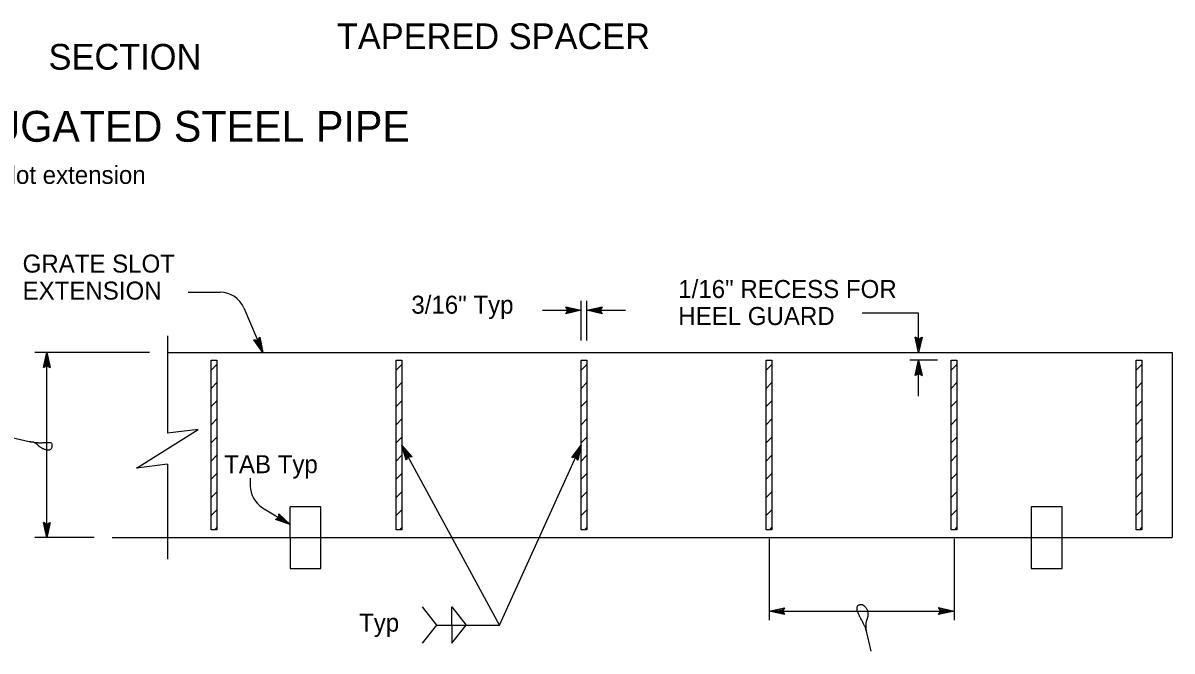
# Model space of a CAD drawing. Extents: x -893 to 867, y -474 to 712.
# Drawn here: x -440.1 to 7, y 145.1 to 389.3 of the extents above; entities that cross this region are included whole.
import ezdxf

# ---------------------------------------------------------------- set-up
doc = ezdxf.new("R2010")
doc.units = 0
for name, color, linetype in [('36 Drainage', 7, 'Continuous'), ('37 Drain Anno', 7, 'Continuous'), ('56 Stage 3 Anno', 7, 'Continuous'), ('57 Undefined', 7, 'Continuous'), ('60 Nongeo Data', 7, 'Continuous')]:
    doc.layers.add(name, color=color, linetype=linetype)

# ---------------------------------------------------------------- blocks, each defined once
blk = doc.blocks.new('AHT')
at = {"layer": '60 Nongeo Data'}
blk.add_lwpolyline([(-5.9055, 1.3189), (0, 0), (-5.9059, -1.3094), (-5.6957, -0.9602), (-1.3693, -0.0035), (-5.6968, 0.9693), (-5.4886, 0.6205), (-2.7193, 0.002), (-5.4858, -0.6114), (-5.2756, -0.2622), (-4.0791, 0.0031), (-5.2799, 0.2713), (-5.1181, 0), (-5.9059, -1.3094), (-5.1181, 0)], close=True, dxfattribs=at)

msp = doc.modelspace()

# ---------------------------------------------------------------- linework, layer by layer
at = {"layer": '36 Drainage'}
for p, q in [((-366.92, 254.29), (-364.67, 256.54)), ((-294.92, 254.29), (-292.67, 256.54)), ((-222.92, 254.29), (-220.67, 256.54)), ((-150.92, 254.29), (-148.67, 256.54)), ((-78.92, 254.29), (-76.67, 256.54)), ((-6.92, 254.29), (-4.67, 256.54)), ((-366.92, 247.22), (-364.67, 249.47)), ((-294.92, 247.22), (-292.67, 249.47)), ((-222.92, 247.22), (-220.67, 249.47)), ((-150.92, 247.22), (-148.67, 249.47)), ((-78.92, 247.22), (-76.67, 249.47)), ((-6.92, 247.22), (-4.67, 249.47)), ((-366.92, 240.15), (-364.67, 242.4)), ((-294.92, 240.15), (-292.67, 242.4)), ((-222.92, 240.15), (-220.67, 242.4)), ((-150.92, 240.15), (-148.67, 242.4)), ((-78.92, 240.15), (-76.67, 242.4)), ((-6.92, 240.15), (-4.67, 242.4)), ((-366.92, 233.08), (-364.67, 235.33)), ((-294.92, 233.08), (-292.67, 235.33)), ((-222.92, 233.08), (-220.67, 235.33)), ((-150.92, 233.08), (-148.67, 235.33)), ((-78.92, 233.08), (-76.67, 235.33)), ((-6.92, 233.08), (-4.67, 235.33)), ((-366.92, 226), (-364.67, 228.25)), ((-294.92, 226), (-292.67, 228.25)), ((-222.92, 226), (-220.67, 228.25)), ((-150.92, 226), (-148.67, 228.25)), ((-78.92, 226), (-76.67, 228.25)), ((-6.92, 226), (-4.67, 228.25)), ((-366.92, 218.93), (-364.67, 221.18)), ((-294.92, 218.93), (-292.67, 221.18)), ((-222.92, 218.93), (-220.67, 221.18)), ((-150.92, 218.93), (-148.67, 221.18)), ((-78.92, 218.93), (-76.67, 221.18)), ((-6.92, 218.93), (-4.67, 221.18)), ((-366.92, 211.86), (-364.67, 214.11)), ((-294.92, 211.86), (-292.67, 214.11)), ((-222.92, 211.86), (-220.67, 214.11)), ((-150.92, 211.86), (-148.67, 214.11)), ((-78.92, 211.86), (-76.67, 214.11)), ((-6.92, 211.86), (-4.67, 214.11)), ((-366.92, 204.79), (-364.67, 207.04)), ((-294.92, 204.79), (-292.67, 207.04)), ((-222.92, 204.79), (-220.67, 207.04)), ((-150.92, 204.79), (-148.67, 207.04)), ((-78.92, 204.79), (-76.67, 207.04)), ((-6.92, 204.79), (-4.67, 207.04)), ((-366.92, 197.72), (-364.67, 199.97)), ((-294.92, 197.72), (-292.67, 199.97)), ((-222.92, 197.72), (-220.67, 199.97)), ((-150.92, 197.72), (-148.67, 199.97)), ((-78.92, 197.72), (-76.67, 199.97)), ((-6.92, 197.72), (-4.67, 199.97)), ((-365.54, 192.18), (-364.67, 193.06)), ((-293.54, 192.18), (-292.67, 193.06)), ((-221.54, 192.18), (-220.67, 193.06)), ((-149.54, 192.18), (-148.67, 193.06)), ((-77.54, 192.18), (-76.67, 193.06)), ((-5.54, 192.18), (-4.67, 193.06))]:
    msp.add_line(p, q, dxfattribs=at)
at = {"layer": '56 Stage 3 Anno'}
for p, q in [((-375.81, 284.58), (-363.36, 284.58)), ((-354.17, 278.51), (-346.77, 261.18)), ((-237.89, 277.59), (-222.92, 277.59)), ((-222.92, 265.85), (-222.92, 281.21)), ((-220.67, 265.85), (-220.67, 281.21)), ((-220.67, 277.59), (-205.69, 277.59)), ((-91.57, 276.4), (-113.54, 276.4)), ((-91.57, 263.42), (-91.57, 276.4)), ((-390.91, 261.18), (-435.45, 261.18)), ((-430.83, 189.18), (-430.83, 261.18)), ((-84.29, 258.18), (-95.07, 258.18)), ((-91.57, 244.18), (-91.57, 258.18)), ((-451.12, 229.59), (-437.67, 226.59)), ((-254.63, 155.19), (-292.67, 225.18)), ((-351.64, 212.25), (-351.64, 209.34)), ((-346.88, 200.82), (-336.15, 194.23)), ((-412.36, 189.18), (-435.45, 189.18)), ((-149.79, 188.66), (-149.79, 157.11)), ((-77.79, 188.66), (-77.79, 157.11)), ((-279.06, 155.19), (-284.69, 162.21)), ((-149.79, 160.61), (-77.79, 160.61)), ((-284.69, 148.17), (-279.06, 155.19)), ((-110.01, 145.09), (-111.9, 152.85))]:
    msp.add_line(p, q, dxfattribs=at)
for points in [[(-90.25, 267.08), (-91.57, 261.18), (-92.88, 267.08), (-92.53, 266.87), (-91.57, 262.55), (-90.6, 266.88), (-90.95, 266.67), (-91.57, 263.9), (-92.18, 266.66), (-91.83, 266.45), (-91.56, 265.26), (-91.3, 266.46), (-91.57, 266.3), (-92.88, 267.08), (-91.57, 266.3)], [(-432.15, 255.27), (-430.83, 261.18), (-429.52, 255.27), (-429.87, 255.48), (-430.83, 259.81), (-431.8, 255.48), (-431.45, 255.69), (-430.83, 258.46), (-430.22, 255.69), (-430.57, 255.9), (-430.83, 257.1), (-431.1, 255.9), (-430.83, 256.06), (-429.52, 255.27), (-430.83, 256.06)], [(-92.89, 252.27), (-91.57, 258.18), (-90.26, 252.27), (-90.61, 252.48), (-91.56, 256.81), (-92.54, 252.48), (-92.19, 252.69), (-91.57, 255.46), (-90.96, 252.69), (-91.31, 252.9), (-91.57, 254.1), (-91.84, 252.9), (-91.57, 253.06), (-90.26, 252.27), (-91.57, 253.06)], [(-429.51, 195.08), (-430.83, 189.18), (-432.14, 195.08), (-431.79, 194.87), (-430.83, 190.55), (-429.86, 194.88), (-430.21, 194.67), (-430.83, 191.9), (-431.44, 194.66), (-431.09, 194.45), (-430.83, 193.26), (-430.56, 194.46), (-430.83, 194.3), (-432.14, 195.08), (-430.83, 194.3)]]:
    msp.add_lwpolyline(points, close=True, dxfattribs=at)
for points in [[(-437.67, 226.59), (-437.41, 226.54), (-437.18, 226.45), (-436.87, 226.45), (-436.6, 226.41), (-436.33, 226.41), (-436.02, 226.41), (-435.84, 226.32), (-435.52, 226.23), (-435.21, 226.23), (-434.94, 226.18), (-434.67, 226.14), (-434.36, 226.14), (-434.05, 226.09), (-433.73, 226.09), (-433.46, 226.09), (-433.19, 226.09), (-432.92, 226.09), (-432.61, 226.09), (-432.39, 226.14), (-432.12, 226.18), (-431.89, 226.23), (-431.58, 226.23), (-431.31, 226.23), (-431, 226.23), (-430.73, 226.23), (-430.46, 226.23), (-430.15, 226.23), (-429.88, 226.23), (-429.56, 226.23), (-429.34, 226.14), (-429.16, 226.05), (-429.03, 225.87), (-428.89, 225.6), (-428.89, 225.24), (-428.89, 224.97), (-428.89, 224.7), (-428.89, 224.44), (-428.94, 224.17), (-429.03, 223.94), (-429.16, 223.76), (-429.25, 223.58), (-429.43, 223.45), (-429.61, 223.32), (-429.83, 223.23), (-430.1, 223.18), (-430.37, 223.18), (-430.68, 223.18), (-430.95, 223.23), (-431.13, 223.32), (-431.49, 223.41), (-431.72, 223.49), (-431.94, 223.58), (-432.16, 223.67), (-432.34, 223.76), (-432.52, 223.85), (-432.75, 223.99), (-432.92, 224.08), (-433.1, 224.21), (-433.37, 224.35), (-433.55, 224.48), (-433.73, 224.62), (-433.91, 224.75), (-434.09, 224.97), (-434.31, 225.11), (-434.49, 225.33), (-434.72, 225.51), (-434.9, 225.65), (-435.08, 225.74), (-435.34, 225.96), (-435.52, 226.09), (-435.7, 226.18), (-435.88, 226.27), (-436.15, 226.27), (-436.42, 226.27), (-436.64, 226.32), (-436.87, 226.36), (-437.09, 226.41), (-437.18, 226.45)], [(-279.06, 155.19), (-254.63, 155.19), (-222.92, 225.18)], [(-273.23, 155.19), (-273.23, 162.21), (-267.61, 155.19)], [(-111.9, 152.85), (-112.08, 153.44), (-112.12, 153.67), (-112.2, 153.97), (-112.31, 154.2), (-112.43, 154.51), (-112.54, 154.73), (-112.66, 154.93), (-112.77, 155.19), (-112.92, 155.42), (-113.04, 155.65), (-113.23, 155.96), (-113.34, 156.26), (-113.49, 156.53), (-113.61, 156.76), (-113.72, 157.02), (-113.88, 157.21), (-113.99, 157.44), (-114.11, 157.71), (-114.22, 157.94), (-114.33, 158.13), (-114.45, 158.36), (-114.56, 158.55), (-114.64, 158.78), (-114.75, 159.05), (-114.87, 159.27), (-114.98, 159.54), (-115.14, 159.89), (-115.25, 160.15), (-115.36, 160.5), (-115.44, 160.8), (-115.48, 161.03), (-115.52, 161.33), (-115.56, 161.56), (-115.56, 161.79), (-115.56, 162.06), (-115.56, 162.29), (-115.4, 162.56), (-115.25, 162.75), (-115.02, 162.86), (-114.79, 162.98), (-114.56, 163.05), (-114.3, 163.13), (-114.07, 163.13), (-113.8, 163.13), (-113.53, 163.13), (-113.27, 163.01), (-112.96, 162.82), (-112.81, 162.67), (-112.66, 162.52), (-112.5, 162.36), (-112.35, 162.21), (-112.12, 161.98), (-112.01, 161.79), (-111.82, 161.49), (-111.66, 161.22), (-111.51, 160.95), (-111.47, 160.69), (-111.4, 160.42), (-111.36, 160.11), (-111.36, 159.85), (-111.36, 159.58), (-111.36, 159.35), (-111.36, 159.01), (-111.36, 158.74), (-111.4, 158.51), (-111.47, 158.17), (-111.55, 157.82), (-111.59, 157.52), (-111.7, 157.33), (-111.82, 157.1), (-111.89, 156.83), (-111.97, 156.57), (-112.05, 156.26), (-112.08, 156.03), (-112.08, 155.73), (-112.08, 155.5), (-112.08, 155.27), (-112.08, 155.04), (-112.12, 154.77), (-112.12, 154.54), (-112.12, 154.32), (-112.12, 154.09), (-112.12, 153.86), (-112.12, 153.63), (-112.12, 153.4), (-111.9, 152.85), (-111.9, 152.85), (-112.08, 152.71)], [(-273.23, 155.19), (-273.23, 148.17), (-267.61, 155.19)]]:
    msp.add_lwpolyline(points, dxfattribs=at)
for centre, start, end in [((-363.36, 274.58), 23.1065, 90), ((-341.64, 209.34), 180, 238.4564)]:
    msp.add_arc(centre, 10, start, end, dxfattribs=at)
at = {"layer": '57 Undefined'}
for p, q in [((-228.12, 277.59), (-228.92, 278.93)), ((-228.92, 278.93), (-228.92, 278.93)), ((-228.92, 278.93), (-222.92, 277.59)), ((-222.92, 277.59), (-228.92, 276.26)), ((-228.92, 276.26), (-228.12, 277.59)), ((-228.7, 278.57), (-224.3, 277.59)), ((-224.31, 277.59), (-228.68, 276.62)), ((-225.68, 277.59), (-228.5, 276.97)), ((-228.46, 278.21), (-225.68, 277.59)), ((-228.29, 277.87), (-227.06, 277.59)), ((-227.06, 277.59), (-228.27, 277.32)), ((-222.92, 277.59), (-222.92, 277.59)), ((-220.67, 277.59), (-214.67, 278.92)), ((-214.67, 276.25), (-220.67, 277.59)), ((-220.67, 277.59), (-220.67, 277.59)), ((-214.88, 276.61), (-219.29, 277.59)), ((-219.27, 277.59), (-214.9, 278.56)), ((-217.9, 277.59), (-215.08, 278.21)), ((-215.12, 276.96), (-217.9, 277.59)), ((-216.52, 277.59), (-215.31, 277.85)), ((-215.29, 277.31), (-216.52, 277.59)), ((-214.67, 278.92), (-215.47, 277.59)), ((-215.47, 277.59), (-214.67, 276.25)), ((-214.67, 278.92), (-214.67, 278.92)), ((-228.92, 276.26), (-228.92, 276.26)), ((-214.67, 276.25), (-214.67, 276.25))]:
    msp.add_line(p, q, dxfattribs=at)
for points in [[(-347.88, 267.13), (-346.77, 261.18), (-350.29, 266.1), (-349.89, 266.04), (-347.31, 262.44), (-348.12, 266.8), (-348.36, 266.47), (-347.84, 263.68), (-349.49, 265.98), (-349.08, 265.93), (-348.37, 264.93), (-348.59, 266.14), (-348.78, 265.89), (-350.29, 266.1), (-348.78, 265.89)], [(-291, 219.36), (-292.67, 225.18), (-288.69, 220.61), (-289.1, 220.63), (-292.01, 223.98), (-290.8, 219.71), (-290.59, 220.06), (-291.37, 222.79), (-289.51, 220.65), (-289.92, 220.67), (-290.72, 221.59), (-290.38, 220.41), (-290.22, 220.68), (-288.69, 220.61), (-290.22, 220.68)], [(-226.55, 220.34), (-222.92, 225.18), (-224.16, 219.26), (-224.39, 219.59), (-223.48, 223.93), (-226.15, 220.39), (-225.75, 220.44), (-224.04, 222.7), (-224.62, 219.93), (-224.85, 220.27), (-224.6, 221.46), (-225.34, 220.48), (-225.03, 220.52), (-224.16, 219.26), (-225.03, 220.52)], [(-340.49, 198.44), (-336.15, 194.23), (-341.86, 196.21), (-341.5, 196.39), (-337.32, 194.94), (-340.49, 198.04), (-340.5, 197.63), (-338.46, 195.66), (-341.14, 196.58), (-340.78, 196.77), (-339.62, 196.37), (-340.5, 197.22), (-340.51, 196.91), (-341.86, 196.21), (-340.51, 196.91)]]:
    msp.add_lwpolyline(points, close=True, dxfattribs=at)
at = {"layer": '60 Nongeo Data'}
for p, q in [((-383.91, 267.61), (-383.91, 229.74)), ((-383.91, 261.18), (7.02, 261.18)), ((7.02, 261.18), (7.02, 189.18)), ((-366.92, 192.18), (-366.92, 258.18)), ((-366.92, 258.18), (-364.67, 258.18)), ((-364.67, 258.18), (-364.67, 192.18)), ((-294.92, 192.18), (-294.92, 258.18)), ((-294.92, 258.18), (-292.67, 258.18)), ((-292.67, 258.18), (-292.67, 192.18)), ((-222.92, 192.18), (-222.92, 258.18)), ((-222.92, 258.18), (-220.67, 258.18)), ((-220.67, 258.18), (-220.67, 192.18)), ((-150.92, 192.18), (-150.92, 258.18)), ((-150.92, 258.18), (-148.67, 258.18)), ((-148.67, 258.18), (-148.67, 192.18)), ((-78.92, 192.18), (-78.92, 258.18)), ((-78.92, 258.18), (-76.67, 258.18)), ((-76.67, 258.18), (-76.67, 192.18)), ((-6.92, 192.18), (-6.92, 258.18)), ((-6.92, 258.18), (-4.67, 258.18)), ((-4.67, 258.18), (-4.67, 192.18)), ((-383.91, 217.74), (-383.91, 180.81)), ((-324.15, 201.18), (-336.15, 201.18)), ((-336.15, 189.18), (-336.15, 201.18)), ((-324.15, 189.18), (-324.15, 201.18)), ((-35.79, 201.18), (-47.79, 201.18)), ((-47.79, 201.18), (-47.79, 189.18)), ((-35.79, 189.18), (-35.79, 201.18)), ((-405.36, 189.18), (-383.91, 189.18)), ((-383.91, 189.18), (-333.15, 189.18)), ((-383.91, 189.18), (7.02, 189.18)), ((-364.67, 192.18), (-366.92, 192.18)), ((-342.15, 189.18), (-318.15, 189.18)), ((-336.15, 189.18), (-336.15, 177.18)), ((-327.15, 189.18), (-44.79, 189.18)), ((-324.15, 177.18), (-324.15, 189.18)), ((-292.67, 192.18), (-294.92, 192.18)), ((-220.67, 192.18), (-222.92, 192.18)), ((-148.67, 192.18), (-150.92, 192.18)), ((-76.67, 192.18), (-78.92, 192.18)), ((-47.79, 189.18), (-47.79, 177.18)), ((-35.79, 177.18), (-35.79, 189.18)), ((-4.67, 192.18), (-6.92, 192.18)), ((-336.15, 177.18), (-324.15, 177.18)), ((-47.79, 177.18), (-35.79, 177.18))]:
    msp.add_line(p, q, dxfattribs=at)
msp.add_lwpolyline([(-383.91, 217.74), (-395.91, 216.24), (-371.91, 231.24), (-383.91, 229.74)], dxfattribs=at)

# ---------------------------------------------------------------- block references
at = {"layer": '37 Drain Anno', "xscale": 1.0169491525423728, "yscale": 1.012061028040939, "rotation": 180}
msp.add_blockref('AHT', (-149.79, 160.61), dxfattribs=at)
at = {"layer": '37 Drain Anno', "xscale": 1.0169491525423728, "yscale": 1.012061028040939}
msp.add_blockref('AHT', (-77.79, 160.61), dxfattribs=at)

# ---------------------------------------------------------------- texts
at = {"layer": '57 Undefined'}
for s, height, p in [('TAPERED SPACER', 10, (-317.97, 379.14)), ('SECTION', 10, (-430.15, 371.14)), ('SLOTTED CORRUGATED STEEL PIPE', 12, (-578.44, 343.11)), ('Grate slot extension', 7, (-475.61, 326.73)), ('GRATE SLOT', 7, (-440.26, 292.23)), ('EXTENSION', 7, (-440.26, 281.73)), ('1/16" RECESS FOR', 7, (-185.11, 282.35)), ('3/16" Typ', 7, (-288.98, 276.25)), ('HEEL GUARD', 7, (-185.11, 271.85)), ('TAB Typ', 7, (-361.79, 214.23)), ('Typ', 7, (-309.33, 152.61))]:
    msp.add_text(s, height=height, dxfattribs=at).set_placement(p)

doc.saveas('drawing.dxf')
